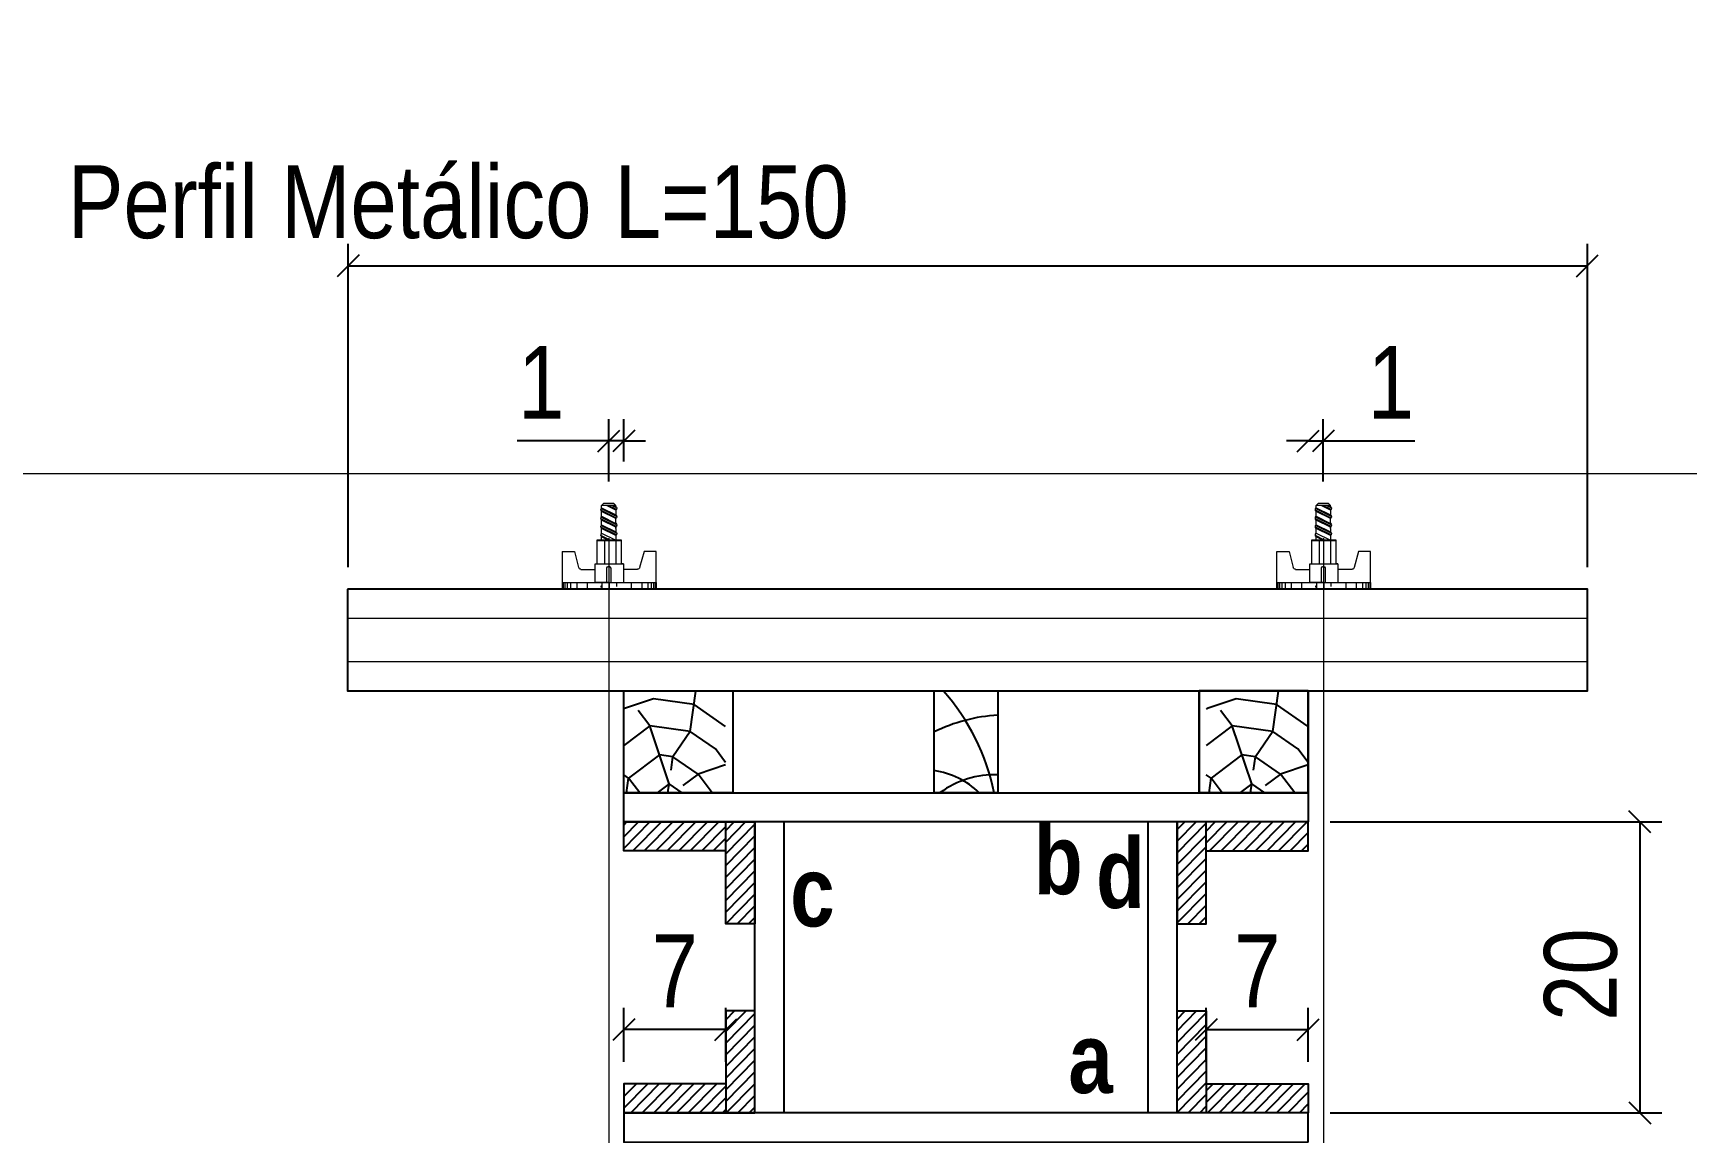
# Model space of a CAD drawing. Extents: x 2282 to 12463, y 760 to 16806.
# Drawn here: x 4656.2 to 4883.5, y 13966.4 to 14117.6 of the extents above; entities that cross this region are included whole.
import ezdxf

# ---------------------------------------------------------------- set-up
doc = ezdxf.new("R2010")
doc.units = 0
for name, color, linetype in [('1-2 PONTALETE', 7, 'Continuous'), ('COTA', 241, 'Continuous'), ('GRAVATA', 2, 'Continuous'), ('NOMENCLATURA', 7, 'Continuous'), ('Painéis', 200, 'Continuous'), ('PONTALETE', 7, 'Continuous'), ('SARRAFO', 251, 'Continuous')]:
    doc.layers.add(name, color=color, linetype=linetype)
doc.layers.add('CARIMBO', color=255, linetype='Continuous', lineweight=9)
doc.layers.add('Hachura', color=251, linetype='Continuous', lineweight=9)
doc.styles.add('COTA TECNICA 2X', font='techl___.ttf', dxfattribs={"height": 10})
doc.styles.add('ROMANC', font='techb___.ttf', dxfattribs={"height": 2.5})
doc.dimstyles.new('SECAO PILAR', dxfattribs={"dimtxt": 10, "dimasz": 3, "dimexe": 3, "dimexo": 3, "dimgap": 3, "dimtad": 1, "dimdec": 1, "dimlfac": 0.5, "dimzin": 12, "dimdsep": 46, "dimtxsty": 'COTA TECNICA 2X', "dimblk1": 'OBLIQUE', "dimblk2": 'OBLIQUE', "dimsah": 1, "dimcen": 0.9, "dimclrd": 256, "dimclre": 256, "dimclrt": 256, "dimadec": 1, "dimazin": 3, "dimtfac": 1, "dimtdec": 1, "dimtmove": 0, "dimatfit": 3, "dimfxl": 1, "dimtolj": 1, "dimtzin": 12, "dimarcsym": 0})

# ---------------------------------------------------------------- blocks, each defined once
blk = doc.blocks.new('_Oblique')
at = {"color": 0, "linetype": 'ByBlock', "lineweight": -2}
blk.add_line((-0.5, -0.5), (0.5, 0.5), dxfattribs=at)
blk = doc.blocks.new('*D221')
at = {"layer": 'COTA', "lineweight": -2, "transparency": 16777216}
for p, q in [((4735.32, 14055.98), (4735.32, 14064.53)), ((4737.38, 14058.69), (4737.38, 14064.53)), ((4735.32, 14061.53), (4722.73, 14061.53)), ((4737.38, 14061.53), (4735.32, 14061.53)), ((4737.38, 14061.53), (4740.38, 14061.53))]:
    blk.add_line(p, q, dxfattribs=at)
at = {"layer": 'Defpoints', "color": 0, "transparency": 16777216}
for p in [(4735.32, 14061.53), (4737.38, 14055.69), (4735.32, 14052.98)]:
    blk.add_point(p, dxfattribs=at)
at = {"layer": 'COTA', "lineweight": -2, "transparency": 16777216, "xscale": 3, "yscale": 3, "zscale": 3}
blk.add_blockref('_Oblique', (4735.32, 14061.53), dxfattribs=at)
at = {"layer": 'COTA', "lineweight": -2, "transparency": 16777216, "xscale": 3, "yscale": 3, "zscale": 3, "rotation": 180}
blk.add_blockref('_Oblique', (4737.38, 14061.53), dxfattribs=at)
at = {"layer": 'COTA', "transparency": 16777216, "insert": (4726.02, 14069.59), "char_height": 10, "attachment_point": 5, "style": 'COTA TECNICA 2X'}
blk.add_mtext('\\A1;1', dxfattribs=at)
blk = doc.blocks.new('*D222')
at = {"layer": 'COTA', "lineweight": -2, "transparency": 16777216}
for p, q in [((4833.49, 14055.98), (4833.49, 14064.53)), ((4831.42, 14061.53), (4828.42, 14061.53)), ((4831.42, 14061.53), (4833.49, 14061.53)), ((4833.49, 14061.53), (4846.07, 14061.53))]:
    blk.add_line(p, q, dxfattribs=at)
at = {"layer": 'Defpoints', "color": 0, "transparency": 16777216}
for p in [(4831.42, 14061.53), (4833.49, 14061.53), (4833.49, 14052.98)]:
    blk.add_point(p, dxfattribs=at)
at = {"layer": 'COTA', "lineweight": -2, "transparency": 16777216, "xscale": 3, "yscale": 3, "zscale": 3}
blk.add_blockref('_Oblique', (4831.42, 14061.53), dxfattribs=at)
at = {"layer": 'COTA', "lineweight": -2, "transparency": 16777216, "xscale": 3, "yscale": 3, "zscale": 3, "rotation": 180}
blk.add_blockref('_Oblique', (4833.49, 14061.53), dxfattribs=at)
at = {"layer": 'COTA', "transparency": 16777216, "insert": (4842.78, 14069.59), "char_height": 10, "attachment_point": 5, "style": 'COTA TECNICA 2X'}
blk.add_mtext('\\A1;1', dxfattribs=at)
blk = doc.blocks.new('*D223')
at = {"layer": 'COTA', "lineweight": -2, "transparency": 16777216}
for p, q in [((4699.52, 14044.18), (4699.52, 14088.61)), ((4869.78, 14044.18), (4869.78, 14088.61)), ((4699.52, 14085.61), (4869.78, 14085.61))]:
    blk.add_line(p, q, dxfattribs=at)
at = {"layer": 'Defpoints', "color": 0, "transparency": 16777216}
for p in [(4869.78, 14085.61), (4699.52, 14041.18), (4869.78, 14041.18)]:
    blk.add_point(p, dxfattribs=at)
at = {"layer": 'COTA', "lineweight": -2, "transparency": 16777216, "xscale": 3, "yscale": 3, "zscale": 3, "rotation": 180}
blk.add_blockref('_Oblique', (4699.52, 14085.61), dxfattribs=at)
at = {"layer": 'COTA', "lineweight": -2, "transparency": 16777216, "xscale": 3, "yscale": 3, "zscale": 3}
blk.add_blockref('_Oblique', (4869.78, 14085.61), dxfattribs=at)
at = {"layer": 'COTA', "transparency": 16777216, "insert": (4714.65, 14094.34), "char_height": 10, "attachment_point": 5, "style": 'COTA TECNICA 2X'}
blk.add_mtext('\\A1;Perfil Metálico L=150', dxfattribs=at)
blk = doc.blocks.new('*D224')
at = {"layer": 'COTA', "lineweight": -2, "transparency": 16777216}
for p, q in [((4834.42, 14009.17), (4879.99, 14009.17)), ((4876.99, 14009.17), (4876.99, 13969.17)), ((4834.42, 13969.17), (4879.99, 13969.17))]:
    blk.add_line(p, q, dxfattribs=at)
at = {"layer": 'Defpoints', "color": 0, "transparency": 16777216}
for p in [(4831.42, 14009.17), (4831.42, 13969.17), (4876.99, 13969.17)]:
    blk.add_point(p, dxfattribs=at)
at = {"layer": 'COTA', "lineweight": -2, "transparency": 16777216, "xscale": 3, "yscale": 3, "zscale": 3}
for p, rotation in [((4876.99, 14009.17), 90), ((4876.99, 13969.17), 270)]:
    blk.add_blockref('_Oblique', p, dxfattribs=dict(at, rotation=rotation))
at = {"layer": 'COTA', "transparency": 16777216, "insert": (4868.89, 13988.17), "char_height": 10, "attachment_point": 5, "rotation": 90, "style": 'COTA TECNICA 2X'}
blk.add_mtext('\\A1;20', dxfattribs=at)
blk = doc.blocks.new('C')
at = {"layer": 'Hachura', "color": 0}
for p, q in [((0, 3.22), (0, -3.22)), ((0.45, 3.22), (0, 3.22)), ((0.46, 3.16), (0, 3.16)), ((0.46, 3.05), (0, 3.05)), ((0.46, 2.88), (0, 2.88)), ((0, 2.75), (0, -1.16)), ((0.46, 2.65), (0, 2.65)), ((0.45, -3.23), (0.45, 3.22)), ((0.45, 3.22), (2.58, 3.22)), ((2.58, 2.39), (1.47, 2.09)), ((2.58, 3.22), (2.58, 2.39)), ((0.46, 2.23), (0, 2.23)), ((0.46, 1.51), (0, 1.51)), ((1.35, 1.94), (1.35, 0.96)), ((0.39, 0.49), (0.17, 0.49)), ((1.74, 0.97), (0.45, 0.97)), ((1.45, 0.1), (0.45, 0.1)), ((1.74, -0.97), (1.74, 0.97)), ((1.74, 0.97), (1.74, 0.84)), ((1.74, 0.97), (1.74, 0.84)), ((1.74, 0.84), (3.35, 0.84)), ((3.35, 0.45), (1.74, 0.45)), ((3.32, 0.84), (3.32, -0.84)), ((3.35, 0.84), (3.35, -0.84)), ((3.68, 0.45), (3.35, 0.45)), ((3.84, -0.52), (3.35, 0.45)), ((3.35, 0.06), (3.67, -0.57)), ((3.68, 0.45), (4.16, -0.52)), ((3.72, 0.5), (4.25, -0.57)), ((4.37, -0.55), (3.83, 0.53)), ((4.15, 0.45), (3.93, 0.45)), ((4.42, -0.52), (3.93, 0.45)), ((4.15, 0.45), (4.26, 0.45)), ((4.26, 0.45), (4.74, -0.52)), ((4.3, 0.5), (4.83, -0.57)), ((4.95, -0.55), (4.41, 0.53)), ((4.51, 0.45), (4.84, 0.45)), ((5, -0.52), (4.51, 0.45)), ((4.84, 0.45), (5.32, -0.52)), ((4.88, 0.5), (5.41, -0.57)), ((5.53, -0.55), (4.99, 0.53)), ((5.58, -0.52), (5.09, 0.45)), ((5.42, 0.45), (5.09, 0.45)), ((5.58, -0.52), (5.09, 0.45)), ((5.42, 0.45), (5.74, -0.19)), ((5.46, 0.5), (5.74, -0.07)), ((5.74, 0.19), (5.57, 0.53)), ((5.74, 0.32), (5.68, 0.45)), ((5.68, 0.45), (5.74, 0.45)), ((5.74, 0.45), (5.9, 0.29)), ((5.74, 0.45), (5.74, -0.52)), ((5.9, -0.36), (5.9, 0.29)), ((0.45, 0), (0, 0)), ((0.08, -0.48), (0.29, -0.48)), ((0.29, -0.48), (0.4, -0.48)), ((0.45, 0), (0.45, -0.97)), ((0.45, -0.16), (1.45, -0.16)), ((0.45, -0.65), (0.45, -0.32)), ((0.45, -3.23), (0.45, -0.65)), ((0.45, -0.97), (1.74, -0.97)), ((1.35, -1.94), (1.35, -0.97)), ((3.35, -0.32), (1.74, -0.32)), ((3.35, -0.84), (1.74, -0.84)), ((3.35, -0.07), (3.58, -0.52)), ((3.35, -0.52), (3.58, -0.52)), ((3.84, -0.52), (4.16, -0.52)), ((4.42, -0.52), (4.74, -0.52)), ((4.63, -0.52), (4.74, -0.52)), ((5, -0.52), (5.32, -0.52)), ((5.58, -0.52), (5.74, -0.52)), ((5.74, -0.52), (5.9, -0.36)), ((5.74, -0.52), (5.74, -0.52)), ((0.46, -1.52), (0, -1.52)), ((0.46, -2.23), (0, -2.23)), ((2.58, -2.39), (1.47, -2.1)), ((0.46, -2.65), (0, -2.65)), ((0.46, -2.88), (0, -2.88)), ((0.46, -3.05), (0, -3.05)), ((0.46, -3.16), (0, -3.16)), ((0, -3.22), (2.57, -3.22)), ((2.58, -3.23), (2.58, -2.39))]:
    blk.add_line(p, q, dxfattribs=at)
for centre, radius, start, end in [((1.52, 1.94), 0.161, 104.7436, 180), ((1.44, -0.03), 0.129, 272.695, 87.305), ((3.81, 0.39), 0.143, 25.5688, 154.4312), ((4.39, 0.39), 0.143, 25.5688, 154.4312), ((4.97, 0.39), 0.143, 25.5688, 154.4312), ((5.55, 0.39), 0.143, 25.5688, 154.4312), ((0.17, -0.37), 0.174, 221.744, 317.8592), ((3.71, -0.4), 0.174, 222.1408, 318.256), ((4.29, -0.4), 0.174, 222.1408, 318.256), ((4.87, -0.4), 0.174, 222.1408, 318.256), ((5.45, -0.4), 0.174, 222.1408, 318.256), ((5.61, -0.4), 0.174, 317.8592, 318.256), ((1.52, -1.94), 0.161, 180, 255.2564)]:
    blk.add_arc(centre, radius, start, end, dxfattribs=at)
blk = doc.blocks.new('*D225')
at = {"layer": 'COTA', "lineweight": -2, "transparency": 16777216}
for p, q in [((4817.41, 13976.17), (4817.41, 13983.62)), ((4831.42, 13976.17), (4831.42, 13983.62)), ((4817.41, 13980.62), (4831.42, 13980.62))]:
    blk.add_line(p, q, dxfattribs=at)
at = {"layer": 'Defpoints', "color": 0, "transparency": 16777216}
for p in [(4831.42, 13980.62), (4817.41, 13973.17), (4831.42, 13973.17)]:
    blk.add_point(p, dxfattribs=at)
at = {"layer": 'COTA', "lineweight": -2, "transparency": 16777216, "xscale": 3, "yscale": 3, "zscale": 3, "rotation": 180}
blk.add_blockref('_Oblique', (4817.41, 13980.62), dxfattribs=at)
at = {"layer": 'COTA', "lineweight": -2, "transparency": 16777216, "xscale": 3, "yscale": 3, "zscale": 3}
blk.add_blockref('_Oblique', (4831.42, 13980.62), dxfattribs=at)
at = {"layer": 'COTA', "transparency": 16777216, "insert": (4824.41, 13988.7), "char_height": 10, "attachment_point": 5, "style": 'COTA TECNICA 2X'}
blk.add_mtext('\\A1;7', dxfattribs=at)
blk = doc.blocks.new('*D226')
at = {"layer": 'COTA', "lineweight": -2, "transparency": 16777216}
for p, q in [((4737.38, 13976.17), (4737.38, 13983.62)), ((4751.4, 13976.17), (4751.4, 13983.62)), ((4751.4, 13980.62), (4737.38, 13980.62))]:
    blk.add_line(p, q, dxfattribs=at)
at = {"layer": 'Defpoints', "color": 0, "transparency": 16777216}
for p in [(4737.38, 13980.62), (4737.38, 13973.17), (4751.4, 13973.17)]:
    blk.add_point(p, dxfattribs=at)
at = {"layer": 'COTA', "lineweight": -2, "transparency": 16777216, "xscale": 3, "yscale": 3, "zscale": 3, "rotation": 180}
blk.add_blockref('_Oblique', (4737.38, 13980.62), dxfattribs=at)
at = {"layer": 'COTA', "lineweight": -2, "transparency": 16777216, "xscale": 3, "yscale": 3, "zscale": 3}
blk.add_blockref('_Oblique', (4751.4, 13980.62), dxfattribs=at)
at = {"layer": 'COTA', "transparency": 16777216, "insert": (4744.39, 13988.7), "char_height": 10, "attachment_point": 5, "style": 'COTA TECNICA 2X'}
blk.add_mtext('\\A1;7', dxfattribs=at)

msp = doc.modelspace()

# ---------------------------------------------------------------- hatches: boundary and pattern name
at = {"layer": 'PONTALETE'}
h = msp.add_hatch(dxfattribs=at)
h.set_pattern_fill('TRONCO', color=1, scale=37.5, angle=82, style=0, pattern_type=2)
h.set_pattern_definition([(82, (-6897.09, 15375.83), (-31.91606, 42.35404), [11.25, -26.25]), (82, (-6898.95, 15376.09), (-31.91606, 42.35404), [11.25, -26.25]), (82, (-6902.4, 15378.47), (-31.91606, 42.35404), [7.5, -30]), (82, (-6905.854, 15380.847), (-31.91606, 42.35404), [5.625, -31.875]), (82, (-6909.567, 15381.37), (-31.91606, 42.35404), [3.75, -33.75]), (82, (-6914.585, 15372.607), (-31.91606, 42.35404), [1.875, -9.375, 1.875, -24.375]), (82, (-6915.66, 15378.44), (-31.91606, 42.35404), [1.875, -15, 5.625, -15]), (82, (-6916.472, 15386.126), (-31.91606, 42.35404), [1.875, -1.875, 1.875, -31.875]), (82, (-6918.59, 15384.53), (-31.91606, 42.35404), [1.875, -35.625]), (82, (-6922.564, 15383.196), (-31.91606, 42.35404), [5.625, -31.875]), (82, (-6926.278, 15383.717), (-31.91606, 42.35404), [7.5, -30]), (82, (-6930.252, 15382.383), (-31.91606, 42.35404), [9.375, -11.25, 1.875, -15]), (172, (-6910.06, 15364.397), (-42.35404, -31.91606), [1.875, -3.75, 9.375, -22.5]), (172, (-6913.51, 15366.776), (-42.35404, -31.91606), [1.875, -1.875, 5.625, -28.125]), (172, (-6928.105, 15370.72), (-42.35404, -31.91606), [3.75, -33.75]), (172, (-6912.99, 15370.49), (-42.35404, -31.91606), [7.5, -11.25, 1.875, -16.875]), (172, (-6933.153, 15375.217), (-42.35404, -31.91606), [1.875, -35.625]), (172, (-6914.324, 15374.464), (-42.35404, -31.91606), [5.625, -31.875]), (172, (-6915.66, 15378.44), (-42.35404, -31.91606), [3.75, -33.75]), (172, (-6915.137, 15382.15), (-42.35404, -31.91606), [1.875, -5.625, 5.625, -24.375]), (172, (-6916.733, 15384.27), (-42.35404, -31.91606), [1.875, -35.625]), (172, (-6909.045, 15385.082), (-42.35404, -31.91606), [5.25, -32.25]), (172, (-6901.357, 15385.895), (-42.35404, -31.91606), [3.75, -33.75]), (172, (-6915.69, 15391.696), (-42.35404, -31.91606), [1.875, -35.625]), (172, (-6913.31, 15395.15), (-42.35404, -31.91606), [5.625, -31.875]), (172, (-6912.79, 15398.863), (-42.35404, -31.91606), [5.625, -31.875]), (127, (-6898.718, 15391.205), (-37.13505, 5.21899), [2.651625, -2.651625, 2.651625, -45.078134]), (127, (-6909.045, 15385.082), (-37.13505, 5.21899), [5.30325, -47.72976]), (127, (-6929.7, 15372.838), (-37.13505, 5.21899), [5.30325, -47.72976]), (127, (-6919.373, 15378.96), (-37.13505, 5.21899), [5.30325, -47.72976]), (127, (-6911.685, 15379.773), (-37.13505, 5.21899), [5.30325, -47.72976]), (127, (-6902.692, 15389.87), (-37.13505, 5.21899), [5.30325, -47.72976]), (127, (-6905.07, 15386.417), (-37.13505, 5.21899), [7.95495, -45.07806]), (127, (-6923.347, 15377.625), (-37.13505, 5.21899), [2.65162, -50.38138]), (127, (-6927.322, 15376.29), (-37.13505, 5.21899), [2.65162, -50.38138]), (127, (-6925.234, 15391.144), (-37.13505, 5.21899), [2.65162, -50.38138]), (127, (-6908.754, 15373.68), (-37.13505, 5.21899), [2.65162, -50.38138]), (127, (-6918.88, 15395.932), (-37.13505, 5.21899), [2.65162, -50.38138]), (127, (-6916.994, 15382.413), (-37.13505, 5.21899), [2.65162, -50.38138]), (127, (-6920.186, 15386.648), (-37.13505, 5.21899), [2.65162, -50.38138]), (217, (-6913.02, 15383.748), (-5.21899, -37.13505), [2.651625, -2.651625, 7.95495, -39.77481]), (217, (-6912.237, 15389.318), (-5.21899, -37.13505), [2.65162, -50.38138]), (217, (-6899.24, 15387.49), (-5.21899, -37.13505), [2.65162, -50.38138]), (217, (-6909.567, 15381.37), (-5.21899, -37.13505), [2.65162, -50.38138]), (217, (-6916.211, 15387.983), (-5.21899, -37.13505), [2.65162, -50.38138]), (217, (-6908.232, 15377.394), (-5.21899, -37.13505), [2.65162, -50.38138]), (217, (-6906.145, 15392.249), (-5.21899, -37.13505), [2.65162, -50.38138]), (217, (-6898.657, 15364.688), (-5.21899, -37.13505), [2.65162, -50.38138]), (217, (-6900.253, 15366.806), (-5.21899, -37.13505), [5.30325, -47.72976]), (217, (-6901.85, 15368.924), (-5.21899, -37.13505), [5.30325, -47.72976]), (217, (-6901.327, 15372.637), (-5.21899, -37.13505), [5.30325, -47.72976]), (217, (-6904.78, 15375.016), (-5.21899, -37.13505), [5.30325, -47.72976]), (217, (-6917.546, 15391.957), (-5.21899, -37.13505), [5.30325, -47.72976]), (217, (-6897.935, 15396.775), (-5.21899, -37.13505), [5.30325, -47.72976]), (217, (-6927.382, 15402.807), (-5.21899, -37.13505), [5.30325, -47.72976]), (217, (-6923.668, 15402.285), (-5.21899, -37.13505), [5.30325, -47.72976]), (217, (-6922.334, 15398.31), (-5.21899, -37.13505), [5.30325, -47.72976]), (217, (-6925.987, 15372.316), (-5.21899, -37.13505), [7.95495, -45.07806]), (217, (-6918.88, 15395.932), (-5.21899, -37.13505), [7.95495, -45.07806]), (108.56505, (-6932.892, 15377.073), (5.218991, 37.135053), [4.1925, -79.66005]), (108.56505, (-6914.324, 15374.464), (5.218991, 37.135053), [4.1925, -79.66005]), (108.56505, (-6924.943, 15379.743), (5.218991, 37.135053), [4.1925, -79.66005]), (108.56505, (-6897.383, 15387.23), (5.218991, 37.135053), [4.1925, -79.66005]), (108.56505, (-6901.357, 15385.895), (5.218991, 37.135053), [4.1925, -79.66005]), (108.56505, (-6910.35, 15375.799), (5.218991, 37.135053), [4.1925, -79.66005]), (108.56505, (-6928.918, 15378.408), (5.218991, 37.135053), [4.1925, -79.66005]), (108.56505, (-6916.211, 15387.983), (5.218991, 37.135053), [8.385, -75.46755]), (145.43495, (-6921.782, 15388.766), (-37.135053, 5.218991), [4.1925, -79.66005]), (145.43495, (-6909.858, 15392.77), (-37.135053, 5.218991), [4.1925, -79.66005]), (145.43495, (-6919.895, 15375.247), (-37.135053, 5.218991), [4.1925, -79.66005]), (145.43495, (-6922.795, 15368.08), (-37.135053, 5.218991), [4.1925, -79.66005]), (145.43495, (-6912.237, 15389.318), (-37.135053, 5.218991), [4.1925, -79.66005]), (145.43495, (-6912.759, 15385.604), (-37.135053, 5.218991), [4.1925, -79.66005]), (145.43495, (-6920.417, 15371.533), (-37.135053, 5.218991), [8.385, -75.46755]), (145.43495, (-6903.505, 15397.558), (-37.135053, 5.218991), [8.385, -75.46755]), (145.43495, (-6905.884, 15394.105), (-37.135053, 5.218991), [8.385, -75.46755]), (198.56505, (-6904.489, 15363.614), (-37.135053, 5.218991), [4.1925, -79.66005]), (198.56505, (-6924.913, 15366.485), (-37.135053, 5.218991), [4.1925, -79.66005]), (198.56505, (-6897.875, 15370.259), (-37.135053, 5.218991), [4.1925, -79.66005]), (198.56505, (-6931.818, 15371.242), (-37.135053, 5.218991), [4.1925, -79.66005]), (198.56505, (-6909.015, 15371.824), (-37.135053, 5.218991), [4.1925, -79.66005]), (198.56505, (-6911.685, 15379.773), (-37.135053, 5.218991), [4.1925, -79.66005]), (198.56505, (-6918.59, 15384.53), (-37.135053, 5.218991), [4.1925, -79.66005]), (198.56505, (-6906.085, 15365.732), (-37.135057, 5.219004), [4.1925, -79.66005]), (198.56505, (-6910.35, 15375.799), (-37.135053, 5.218991), [4.1925, -79.66005]), (198.56505, (-6905.07, 15386.417), (-37.135053, 5.218991), [4.1925, -79.66005]), (198.56505, (-6908.262, 15390.653), (-37.135053, 5.218991), [4.1925, -79.66005]), (198.56505, (-6918.359, 15399.645), (-37.135053, 5.218991), [4.1925, -79.66005]), (198.56505, (-6933.414, 15373.36), (-37.135053, 5.218991), [4.1925, -79.66005]), (198.56505, (-6932.34, 15367.529), (-37.135053, 5.218991), [8.385, -75.46755]), (198.56505, (-6905.563, 15369.446), (-37.135053, 5.218991), [8.385, -75.46755]), (235.43495, (-6900.775, 15363.092), (-5.218991, -37.135053), [4.1925, -79.66005]), (235.43495, (-6894.482, 15394.396), (-5.218991, -37.135053), [4.1925, -79.66005]), (235.43495, (-6913.31, 15395.149), (-5.218991, -37.135053), [4.1925, -79.66005]), (235.43495, (-6902.401, 15378.468), (-5.218991, -37.135053), [4.1925, -79.66005]), (235.43495, (-6898.949, 15376.09), (-5.218991, -37.135053), [4.1925, -79.66005]), (235.43495, (-6905.854, 15380.847), (-5.218991, -37.135053), [4.1925, -79.66005]), (235.43495, (-6926.569, 15395.119), (-5.218991, -37.135053), [4.1925, -79.66005]), (235.43495, (-6927.904, 15399.093), (-5.218991, -37.135053), [8.385, -75.46755])])
h.paths.add_polyline_path([(4737.38, 14013.18), (4751.38, 14013.18), (4751.38, 14027.18), (4737.38, 14027.18)])
h = msp.add_hatch(dxfattribs=at)
h.set_pattern_fill('TRONCO', color=1, scale=37.5, angle=82, style=0, pattern_type=2)
h.set_pattern_definition([(82, (-6817.055, 15375.83), (-31.91606, 42.35404), [11.25, -26.25]), (82, (-6818.91, 15376.09), (-31.91606, 42.35404), [11.25, -26.25]), (82, (-6822.364, 15378.47), (-31.91606, 42.35404), [7.5, -30]), (82, (-6825.817, 15380.847), (-31.91606, 42.35404), [5.625, -31.875]), (82, (-6829.53, 15381.37), (-31.91606, 42.35404), [3.75, -33.75]), (82, (-6834.55, 15372.607), (-31.91606, 42.35404), [1.875, -9.375, 1.875, -24.375]), (82, (-6835.623, 15378.44), (-31.91606, 42.35404), [1.875, -15, 5.625, -15]), (82, (-6836.435, 15386.126), (-31.91606, 42.35404), [1.875, -1.875, 1.875, -31.875]), (82, (-6838.553, 15384.53), (-31.91606, 42.35404), [1.875, -35.625]), (82, (-6842.528, 15383.196), (-31.91606, 42.35404), [5.625, -31.875]), (82, (-6846.24, 15383.717), (-31.91606, 42.35404), [7.5, -30]), (82, (-6850.216, 15382.383), (-31.91606, 42.35404), [9.375, -11.25, 1.875, -15]), (172, (-6830.022, 15364.397), (-42.35404, -31.91606), [1.875, -3.75, 9.375, -22.5]), (172, (-6833.475, 15366.776), (-42.35404, -31.91606), [1.875, -1.875, 5.625, -28.125]), (172, (-6848.068, 15370.72), (-42.35404, -31.91606), [3.75, -33.75]), (172, (-6832.953, 15370.49), (-42.35404, -31.91606), [7.5, -11.25, 1.875, -16.875]), (172, (-6853.116, 15375.217), (-42.35404, -31.91606), [1.875, -35.625]), (172, (-6834.288, 15374.464), (-42.35404, -31.91606), [5.625, -31.875]), (172, (-6835.623, 15378.44), (-42.35404, -31.91606), [3.75, -33.75]), (172, (-6835.1, 15382.15), (-42.35404, -31.91606), [1.875, -5.625, 5.625, -24.375]), (172, (-6836.696, 15384.27), (-42.35404, -31.91606), [1.875, -35.625]), (172, (-6829.01, 15385.082), (-42.35404, -31.91606), [5.25, -32.25]), (172, (-6821.32, 15385.895), (-42.35404, -31.91606), [3.75, -33.75]), (172, (-6835.653, 15391.696), (-42.35404, -31.91606), [1.875, -35.625]), (172, (-6833.274, 15395.15), (-42.35404, -31.91606), [5.625, -31.875]), (172, (-6832.752, 15398.863), (-42.35404, -31.91606), [5.625, -31.875]), (127, (-6818.68, 15391.205), (-37.13505, 5.21899), [2.651625, -2.651625, 2.651625, -45.078134]), (127, (-6829.008, 15385.082), (-37.13505, 5.21899), [5.30325, -47.72976]), (127, (-6849.664, 15372.838), (-37.13505, 5.21899), [5.30325, -47.72976]), (127, (-6839.336, 15378.96), (-37.13505, 5.21899), [5.30325, -47.72976]), (127, (-6831.648, 15379.773), (-37.13505, 5.21899), [5.30325, -47.72976]), (127, (-6822.655, 15389.87), (-37.13505, 5.21899), [5.30325, -47.72976]), (127, (-6825.034, 15386.417), (-37.13505, 5.21899), [7.95495, -45.07806]), (127, (-6843.31, 15377.625), (-37.13505, 5.21899), [2.65162, -50.38138]), (127, (-6847.285, 15376.29), (-37.13505, 5.21899), [2.65162, -50.38138]), (127, (-6845.197, 15391.144), (-37.13505, 5.21899), [2.65162, -50.38138]), (127, (-6828.717, 15373.68), (-37.13505, 5.21899), [2.65162, -50.38138]), (127, (-6838.844, 15395.932), (-37.13505, 5.21899), [2.65162, -50.38138]), (127, (-6836.957, 15382.413), (-37.13505, 5.21899), [2.65162, -50.38138]), (127, (-6840.15, 15386.648), (-37.13505, 5.21899), [2.65162, -50.38138]), (217, (-6832.983, 15383.748), (-5.21899, -37.13505), [2.651625, -2.651625, 7.95495, -39.77481]), (217, (-6832.2, 15389.318), (-5.21899, -37.13505), [2.65162, -50.38138]), (217, (-6819.203, 15387.49), (-5.21899, -37.13505), [2.65162, -50.38138]), (217, (-6829.53, 15381.37), (-5.21899, -37.13505), [2.65162, -50.38138]), (217, (-6836.175, 15387.983), (-5.21899, -37.13505), [2.65162, -50.38138]), (217, (-6828.196, 15377.394), (-5.21899, -37.13505), [2.65162, -50.38138]), (217, (-6826.108, 15392.249), (-5.21899, -37.13505), [2.65162, -50.38138]), (217, (-6818.62, 15364.688), (-5.21899, -37.13505), [2.65162, -50.38138]), (217, (-6820.216, 15366.806), (-5.21899, -37.13505), [5.30325, -47.72976]), (217, (-6821.812, 15368.924), (-5.21899, -37.13505), [5.30325, -47.72976]), (217, (-6821.29, 15372.637), (-5.21899, -37.13505), [5.30325, -47.72976]), (217, (-6824.743, 15375.016), (-5.21899, -37.13505), [5.30325, -47.72976]), (217, (-6837.51, 15391.957), (-5.21899, -37.13505), [5.30325, -47.72976]), (217, (-6817.898, 15396.775), (-5.21899, -37.13505), [5.30325, -47.72976]), (217, (-6847.345, 15402.807), (-5.21899, -37.13505), [5.30325, -47.72976]), (217, (-6843.632, 15402.285), (-5.21899, -37.13505), [5.30325, -47.72976]), (217, (-6842.297, 15398.31), (-5.21899, -37.13505), [5.30325, -47.72976]), (217, (-6845.95, 15372.316), (-5.21899, -37.13505), [7.95495, -45.07806]), (217, (-6838.844, 15395.932), (-5.21899, -37.13505), [7.95495, -45.07806]), (108.56505, (-6852.855, 15377.073), (5.218991, 37.135053), [4.1925, -79.66005]), (108.56505, (-6834.288, 15374.464), (5.218991, 37.135053), [4.1925, -79.66005]), (108.56505, (-6844.906, 15379.743), (5.218991, 37.135053), [4.1925, -79.66005]), (108.56505, (-6817.346, 15387.23), (5.218991, 37.135053), [4.1925, -79.66005]), (108.56505, (-6821.32, 15385.895), (5.218991, 37.135053), [4.1925, -79.66005]), (108.56505, (-6830.313, 15375.799), (5.218991, 37.135053), [4.1925, -79.66005]), (108.56505, (-6848.88, 15378.408), (5.218991, 37.135053), [4.1925, -79.66005]), (108.56505, (-6836.175, 15387.983), (5.218991, 37.135053), [8.385, -75.46755]), (145.43495, (-6841.745, 15388.766), (-37.135053, 5.218991), [4.1925, -79.66005]), (145.43495, (-6829.821, 15392.77), (-37.135053, 5.218991), [4.1925, -79.66005]), (145.43495, (-6839.858, 15375.247), (-37.135053, 5.218991), [4.1925, -79.66005]), (145.43495, (-6842.758, 15368.08), (-37.135053, 5.218991), [4.1925, -79.66005]), (145.43495, (-6832.2, 15389.318), (-37.135053, 5.218991), [4.1925, -79.66005]), (145.43495, (-6832.722, 15385.604), (-37.135053, 5.218991), [4.1925, -79.66005]), (145.43495, (-6840.38, 15371.533), (-37.135053, 5.218991), [8.385, -75.46755]), (145.43495, (-6823.468, 15397.558), (-37.135053, 5.218991), [8.385, -75.46755]), (145.43495, (-6825.847, 15394.105), (-37.135053, 5.218991), [8.385, -75.46755]), (198.56505, (-6824.452, 15363.614), (-37.135053, 5.218991), [4.1925, -79.66005]), (198.56505, (-6844.876, 15366.485), (-37.135053, 5.218991), [4.1925, -79.66005]), (198.56505, (-6817.838, 15370.259), (-37.135053, 5.218991), [4.1925, -79.66005]), (198.56505, (-6851.781, 15371.242), (-37.135053, 5.218991), [4.1925, -79.66005]), (198.56505, (-6828.978, 15371.824), (-37.135053, 5.218991), [4.1925, -79.66005]), (198.56505, (-6831.648, 15379.773), (-37.135053, 5.218991), [4.1925, -79.66005]), (198.56505, (-6838.553, 15384.53), (-37.135053, 5.218991), [4.1925, -79.66005]), (198.56505, (-6826.048, 15365.732), (-37.135057, 5.219004), [4.1925, -79.66005]), (198.56505, (-6830.313, 15375.799), (-37.135053, 5.218991), [4.1925, -79.66005]), (198.56505, (-6825.034, 15386.417), (-37.135053, 5.218991), [4.1925, -79.66005]), (198.56505, (-6828.226, 15390.653), (-37.135053, 5.218991), [4.1925, -79.66005]), (198.56505, (-6838.322, 15399.645), (-37.135053, 5.218991), [4.1925, -79.66005]), (198.56505, (-6853.377, 15373.36), (-37.135053, 5.218991), [4.1925, -79.66005]), (198.56505, (-6852.303, 15367.529), (-37.135053, 5.218991), [8.385, -75.46755]), (198.56505, (-6825.526, 15369.446), (-37.135053, 5.218991), [8.385, -75.46755]), (235.43495, (-6820.738, 15363.092), (-5.218991, -37.135053), [4.1925, -79.66005]), (235.43495, (-6814.445, 15394.396), (-5.218991, -37.135053), [4.1925, -79.66005]), (235.43495, (-6833.274, 15395.149), (-5.218991, -37.135053), [4.1925, -79.66005]), (235.43495, (-6822.364, 15378.468), (-5.218991, -37.135053), [4.1925, -79.66005]), (235.43495, (-6818.912, 15376.09), (-5.218991, -37.135053), [4.1925, -79.66005]), (235.43495, (-6825.817, 15380.847), (-5.218991, -37.135053), [4.1925, -79.66005]), (235.43495, (-6846.532, 15395.119), (-5.218991, -37.135053), [4.1925, -79.66005]), (235.43495, (-6847.867, 15399.093), (-5.218991, -37.135053), [8.385, -75.46755])])
h.paths.add_polyline_path([(4817.42, 14013.18), (4831.42, 14013.18), (4831.42, 14027.18), (4817.42, 14027.18)])
at = {"layer": 'SARRAFO'}
h = msp.add_hatch(dxfattribs=at)
h.set_pattern_fill('ANSI31', color=256, scale=9, angle=0.5, style=0)
h.set_pattern_definition([(45.5, (-92061.1865, -19680.3702), (-0.802406755, 0.788522922), [])])
h.paths.add_polyline_path([(4751.4, 14005.17), (4737.38, 14005.17), (4737.38, 14009.17), (4751.4, 14009.17)])
h = msp.add_hatch(dxfattribs=at)
h.set_pattern_fill('ANSI31', color=256, scale=9, angle=0.5, style=0)
h.set_pattern_definition([(45.5, (-110858.2368, -19734.4153), (-0.802406755, 0.788522922), [])])
h.paths.add_polyline_path([(4755.4, 14009.17), (4751.4, 14009.17), (4751.4, 13995.15), (4755.4, 13995.15)])
h = msp.add_hatch(dxfattribs=at)
h.set_pattern_fill('ANSI31', color=256, scale=9, angle=0.5, style=0)
h.set_pattern_definition([(45.5, (-110886.2368, -19734.4153), (-0.802406755, 0.788522922), [])])
h.paths.add_polyline_path([(4813.41, 14009.17), (4817.41, 14009.17), (4817.41, 13995.15), (4813.41, 13995.15)])
h = msp.add_hatch(dxfattribs=at)
h.set_pattern_fill('ANSI31', color=256, scale=9, angle=0.5, style=0)
h.set_pattern_definition([(45.5, (-92089.1865, -19680.3702), (-0.802406755, 0.788522922), [])])
h.paths.add_polyline_path([(4817.41, 14005.17), (4831.42, 14005.17), (4831.42, 14009.17), (4817.41, 14009.17)])
h = msp.add_hatch(dxfattribs=at)
h.set_pattern_fill('ANSI31', color=256, scale=9, angle=0.5, style=0)
h.set_pattern_definition([(45.5, (-110858.2368, -19744.4153), (-0.802406755, 0.788522922), [])])
h.paths.add_polyline_path([(4755.4, 13983.18), (4751.4, 13983.18), (4751.4, 13969.17), (4755.4, 13969.17)])
h = msp.add_hatch(dxfattribs=at)
h.set_pattern_fill('ANSI31', color=256, scale=9, angle=0.5, style=0)
h.set_pattern_definition([(45.5, (-110886.2368, -19744.4153), (-0.802406755, 0.788522922), [])])
h.paths.add_polyline_path([(4813.41, 13983.18), (4817.41, 13983.18), (4817.41, 13969.17), (4813.41, 13969.17)])
h = msp.add_hatch(dxfattribs=at)
h.set_pattern_fill('ANSI31', color=256, scale=9, angle=0.5, style=0)
h.set_pattern_definition([(45.5, (-92061.1865, -19682.3702), (-0.802406755, 0.788522922), [])])
h.paths.add_polyline_path([(4751.4, 13973.17), (4737.38, 13973.17), (4737.38, 13969.17), (4751.4, 13969.17)])
h = msp.add_hatch(dxfattribs=at)
h.set_pattern_fill('ANSI31', color=256, scale=9, angle=0.5, style=0)
h.set_pattern_definition([(45.5, (-92089.1865, -19682.3702), (-0.802406755, 0.788522922), [])])
h.paths.add_polyline_path([(4817.41, 13973.17), (4831.42, 13973.17), (4831.42, 13969.17), (4817.41, 13969.17)])

# ---------------------------------------------------------------- linework, layer by layer
at = {"layer": '1-2 PONTALETE', "color": 1}
for centre, radius, start, end in [((4790.22, 14000.57), 23.32, 93.5441, 115.9137), ((4778.17, 14004.65), 11.74, 46.6479, 80.9173), ((4788.23, 14003.31), 12.32, 87.4574, 126.7023)]:
    msp.add_arc(centre, radius, start, end, dxfattribs=at)
at = {"layer": 'CARIMBO', "color": 3}
msp.add_line((2282.39, 14057.07), (9611.68, 14057.07), dxfattribs=at)
at = {"layer": 'GRAVATA', "color": 1}
msp.add_lwpolyline([(4699.42, 14041.18), (4699.42, 14027.18), (4869.78, 14027.18), (4869.78, 14041.18)], close=True, dxfattribs=at)
at = {"layer": 'Hachura'}
for p, q in [((4735.38, 13926.35), (4735.37, 14048.18)), ((4833.56, 13926.35), (4833.55, 14048.18)), ((4699.42, 14037.18), (4869.78, 14037.18)), ((4869.78, 14031.18), (4699.42, 14031.18))]:
    msp.add_line(p, q, dxfattribs=at)
at = {"layer": 'Painéis'}
for p, q in [((4755.4, 13969.17), (4755.4, 14009.17)), ((4759.4, 13969.17), (4759.4, 14009.17)), ((4809.41, 13969.17), (4809.41, 14009.17)), ((4813.41, 13969.17), (4813.41, 14009.17))]:
    msp.add_line(p, q, dxfattribs=at)
for points in [[(4831.42, 14013.18), (4831.42, 14009.17), (4737.38, 14009.17), (4737.38, 14013.18)], [(4831.42, 13965.16), (4831.42, 13969.17), (4737.38, 13969.17), (4737.38, 13965.16)]]:
    msp.add_lwpolyline(points, close=True, dxfattribs=at)
at = {"layer": 'PONTALETE', "color": 1}
for points in [[(4737.38, 14027.18), (4752.38, 14027.18), (4752.38, 14013.18), (4737.38, 14013.18)], [(4780.03, 14027.18), (4788.78, 14027.18), (4788.78, 14013.18), (4780.03, 14013.18)], [(4816.42, 14027.18), (4831.42, 14027.18), (4831.42, 14013.18), (4816.42, 14013.18)]]:
    msp.add_lwpolyline(points, close=True, dxfattribs=at)
at = {"layer": 'PONTALETE', "color": 40}
msp.add_lwpolyline([(4831.42, 14027.18), (4816.42, 14027.18), (4816.42, 14013.18), (4831.42, 14013.18)], close=True, dxfattribs=at)
at = {"layer": 'PONTALETE', "color": 1}
msp.add_arc((4758.47, 14007.05), 30.42, 11.6357, 41.4455, dxfattribs=at)
at = {"layer": 'SARRAFO'}
for points in [[(4751.4, 14005.17), (4737.38, 14005.17), (4737.38, 14009.17)], [(4737.38, 14009.17), (4755.4, 14009.17)], [(4755.4, 14009.17), (4755.4, 13995.15), (4751.4, 13995.15), (4751.4, 14009.17)], [(4831.42, 14009.17), (4813.41, 14009.17), (4813.41, 13995.15), (4817.41, 13995.15), (4817.41, 14009.17)], [(4817.41, 14005.17), (4831.42, 14005.17), (4831.42, 14009.17)], [(4755.4, 13969.17), (4755.4, 13983.18), (4751.4, 13983.18), (4751.4, 13969.17)], [(4831.42, 13969.17), (4813.41, 13969.17), (4813.41, 13983.18), (4817.41, 13983.18), (4817.41, 13969.17)], [(4751.4, 13973.17), (4737.38, 13973.17), (4737.38, 13969.17)], [(4817.41, 13973.17), (4831.42, 13973.17), (4831.42, 13969.17)], [(4737.38, 13969.17), (4755.4, 13969.17)]]:
    msp.add_lwpolyline(points, dxfattribs=at)

# ---------------------------------------------------------------- block references
at = {"layer": 'Hachura', "linetype": 'Continuous', "xscale": -2, "yscale": 2, "zscale": 2, "rotation": 270}
for p in [(4735.38, 14041.18), (4833.56, 14041.18)]:
    msp.add_blockref('C', p, dxfattribs=at)

# ---------------------------------------------------------------- texts
at = {"layer": 'NOMENCLATURA', "style": 'ROMANC'}
for s, p in [('b', (4793.72, 13999.23)), ('d', (4802.27, 13997.33)), ('c', (4760.24, 13994.8)), ('a', (4798.46, 13971.89))]:
    msp.add_text(s, height=9.6, dxfattribs=at).set_placement(p)

# ---------------------------------------------------------------- dimensions: what is measured, and where the dimension line sits
at = {"layer": 'COTA'}
dim = msp.add_linear_dim(base=(4869.78, 14085.61), p1=(4699.52, 14041.18), p2=(4869.78, 14041.18), text='Perfil Metálico L=150', dimstyle='SECAO PILAR', dxfattribs=at)
dim.commit()
dim.dimension.update_dxf_attribs({"geometry": '*D223', "text_midpoint": (4714.65, 14085.61), "dimtype": 160})
for base, p1, p2, picture, middle in [((4735.32, 14061.53), (4737.38, 14055.69), (4735.32, 14052.98), '*D221', (4726.02, 14069.59)), ((4833.49, 14061.53), (4831.42, 14061.53), (4833.49, 14052.98), '*D222', (4842.78, 14069.59)), ((4737.38, 13980.62), (4751.4, 13973.17), (4737.38, 13973.17), '*D226', (4744.39, 13988.7))]:
    dim = msp.add_linear_dim(base=base, p1=p1, p2=p2, dimstyle='SECAO PILAR', dxfattribs=at)
    dim.commit()
    dim.dimension.update_dxf_attribs({"geometry": picture, "text_midpoint": middle})
dim = msp.add_linear_dim(base=(4876.99, 13969.17), p1=(4831.42, 14009.17), p2=(4831.42, 13969.17), angle=90, dimstyle='SECAO PILAR', dxfattribs=at)
dim.commit()
dim.dimension.update_dxf_attribs({"geometry": '*D224', "text_midpoint": (4876.99, 13988.17), "dimtype": 160})
dim = msp.add_linear_dim(base=(4831.42, 13980.62), p1=(4817.41, 13973.17), p2=(4831.42, 13973.17), angle=180, dimstyle='SECAO PILAR', dxfattribs=at)
dim.commit()
dim.dimension.update_dxf_attribs({"geometry": '*D225', "text_midpoint": (4824.41, 13988.7)})

doc.saveas('drawing.dxf')
